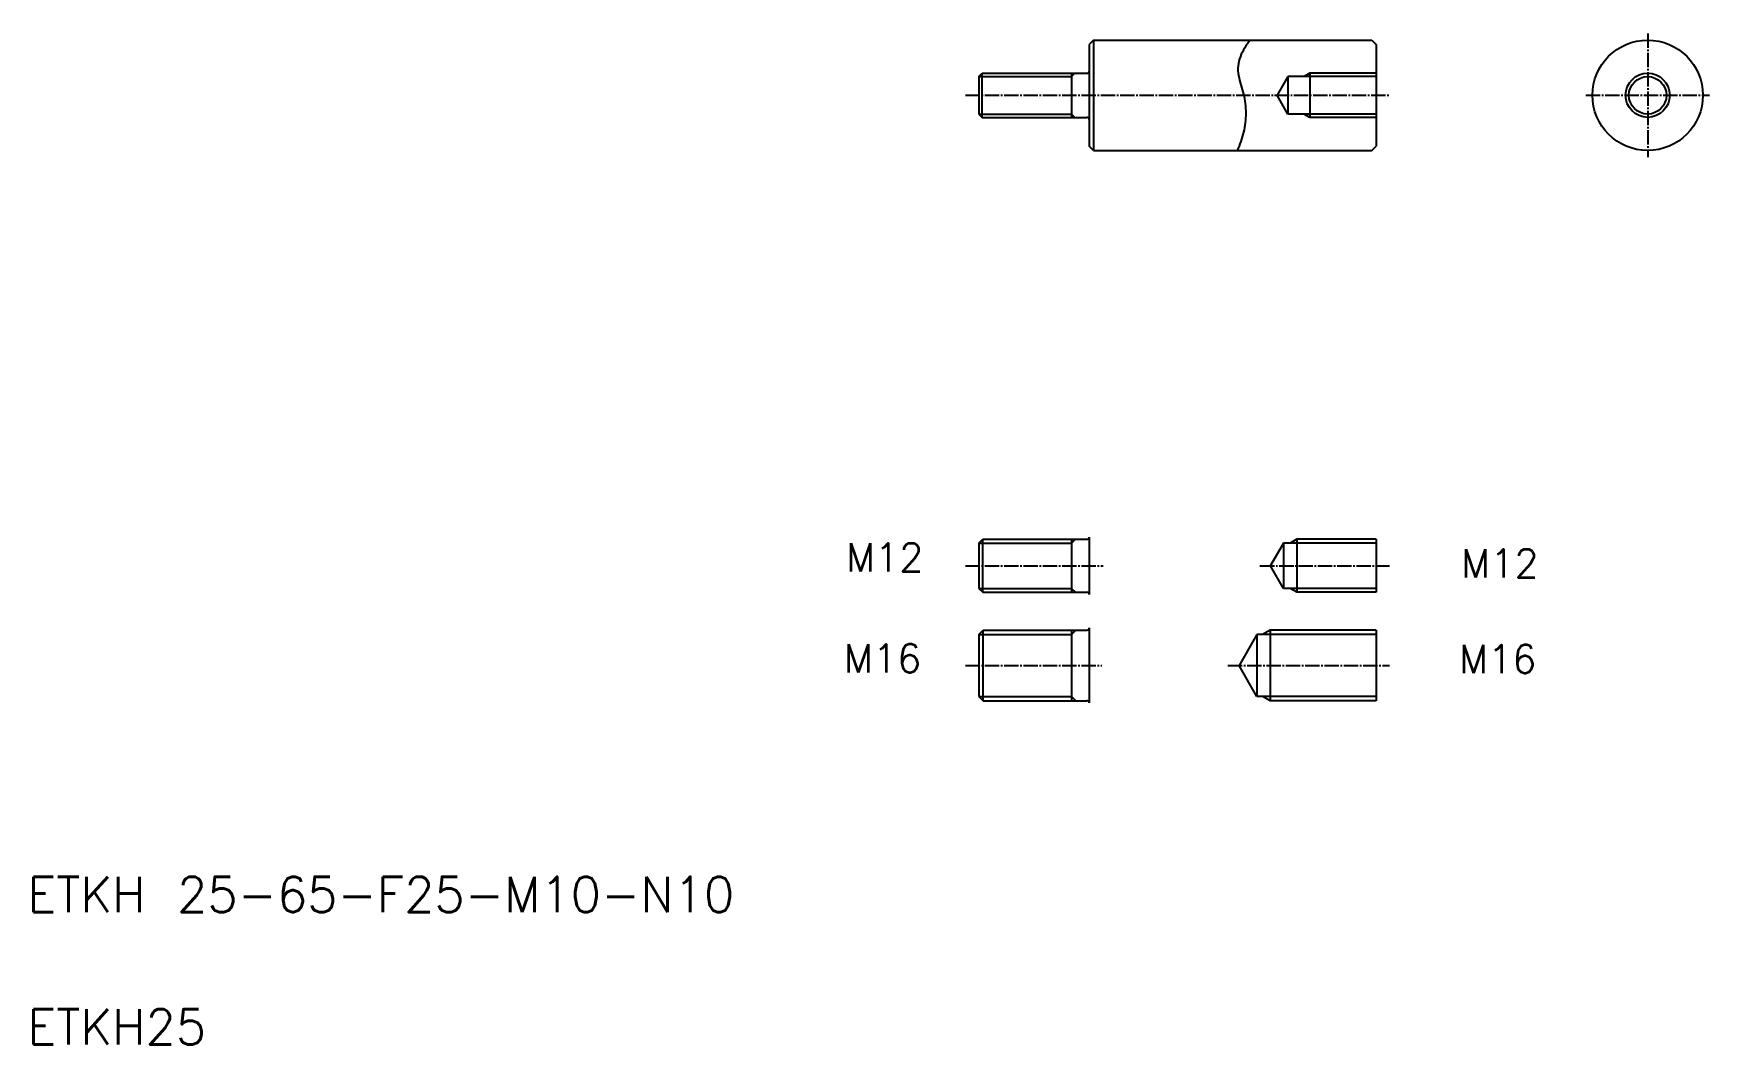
# Model space of a CAD drawing. Extents: x 21 to 401, y 20 to 249.
import ezdxf

# ---------------------------------------------------------------- set-up
doc = ezdxf.new("R2010")
doc.units = 0
doc.header["$LTSCALE"] = 0.25
doc.linetypes.add('CENTER', pattern=[17.5, 13, -1.5, 1.5, -1.5])
doc.layers.get('0').update_dxf_attribs({"linetype": 'CONTINUOUS'})
doc.layers.add('CENTER', color=1, linetype='CENTER')
doc.styles.get("Standard").update_dxf_attribs({"font": 'txt', "height": 6.4, "bigfont": 'BIGFONT'})

msp = doc.modelspace()

# ---------------------------------------------------------------- linework, layer by layer
at = {"linetype": 'CONTINUOUS'}
for p, q in [((261.43, 247.53), (260.43, 246.53)), ((261.43, 247.53), (324.43, 247.53)), ((261.43, 247.53), (261.43, 222.53)), ((324.43, 247.53), (325.43, 246.53)), ((260.43, 246.53), (260.43, 223.53)), ((325.43, 246.53), (325.43, 223.53)), ((235.43, 239.28), (236.18, 240.03)), ((235.43, 239.28), (235.43, 230.78)), ((236.18, 240.03), (259.93, 240.03)), ((236.18, 230.03), (236.18, 240.03)), ((256.43, 240.03), (256.43, 230.03)), ((305.43, 239.28), (302.98, 235.03)), ((325.43, 239.28), (305.43, 239.28)), ((305.43, 239.28), (305.43, 230.78)), ((310.43, 240.03), (310.43, 230.03)), ((305.43, 230.78), (302.98, 235.03)), ((235.43, 230.78), (236.18, 230.03)), ((236.18, 230.03), (259.93, 230.03)), ((325.43, 230.78), (305.43, 230.78)), ((261.43, 222.53), (260.43, 223.53)), ((261.43, 222.53), (324.43, 222.53)), ((324.43, 222.53), (325.43, 223.53)), ((235.43, 133.58), (236.31, 134.45)), ((235.43, 133.58), (235.43, 123.33)), ((236.31, 134.45), (259.93, 134.45)), ((236.31, 122.45), (236.31, 134.45)), ((256.43, 134.45), (256.43, 122.45)), ((260.43, 134.95), (260.43, 121.95)), ((304.43, 133.58), (301.49, 128.48)), ((325.43, 133.58), (304.43, 133.58)), ((304.43, 133.58), (304.43, 123.33)), ((307.43, 134.45), (307.43, 122.45)), ((325.43, 134.45), (325.43, 122.45)), ((304.43, 123.33), (301.49, 128.43)), ((235.43, 123.33), (236.31, 122.45)), ((236.31, 122.45), (259.93, 122.45)), ((325.43, 123.33), (304.43, 123.33)), ((235.43, 112.87), (236.43, 113.87)), ((236.43, 97.87), (236.43, 113.87)), ((236.43, 113.87), (259.93, 113.87)), ((256.43, 113.87), (256.43, 97.87)), ((260.43, 114.37), (260.43, 97.37)), ((301.43, 113.87), (301.43, 97.87)), ((325.43, 113.87), (325.43, 97.87)), ((235.43, 112.87), (235.43, 98.87)), ((298.43, 112.87), (294.39, 105.87)), ((298.43, 112.87), (298.43, 98.87)), ((325.43, 112.87), (298.43, 112.87)), ((298.43, 98.87), (294.39, 105.87)), ((235.43, 98.87), (236.43, 97.87)), ((325.43, 98.87), (298.43, 98.87)), ((236.43, 97.87), (259.93, 97.87))]:
    msp.add_line(p, q, dxfattribs=at)
at = {"color": 3, "linetype": 'CONTINUOUS'}
for p, q in [((235.43, 239.28), (256.43, 239.28)), ((256.43, 239.28), (257.18, 240.03)), ((325.43, 240.03), (310.43, 240.03)), ((235.43, 230.78), (256.43, 230.78)), ((256.43, 230.78), (257.18, 230.03)), ((325.43, 230.03), (310.43, 230.03)), ((235.43, 133.58), (256.43, 133.58)), ((256.43, 133.58), (257.31, 134.45)), ((325.43, 134.45), (307.43, 134.45)), ((235.43, 123.33), (256.43, 123.33)), ((256.43, 123.33), (257.31, 122.45)), ((325.43, 122.45), (307.43, 122.45)), ((256.43, 112.87), (257.43, 113.87)), ((325.43, 113.87), (301.43, 113.87)), ((235.43, 112.87), (256.43, 112.87)), ((235.43, 98.87), (256.43, 98.87)), ((256.43, 98.87), (257.43, 97.87)), ((325.43, 97.87), (301.43, 97.87))]:
    msp.add_line(p, q, dxfattribs=at)
for p, q in [((242.12, 240.03), (242.12, 240.03)), ((248.06, 240.03), (248.06, 240.03))]:
    msp.add_line(p, q)
at = {"color": 3}
for p, q in [((310.43, 240.03), (309.13, 239.28)), ((310.43, 230.03), (309.13, 230.78)), ((307.43, 134.45), (305.92, 133.58)), ((307.43, 122.45), (305.92, 123.33)), ((301.43, 113.87), (299.7, 112.87)), ((301.43, 97.87), (299.7, 98.87))]:
    msp.add_line(p, q, dxfattribs=at)
at = {"color": 3, "linetype": 'CONTINUOUS'}
msp.add_lwpolyline([(296.93, 247.53, 0.081036), (294.66, 243.81, 0.148348), (294.24, 239.52, 0.016974), (295.37, 235.3, -0.062951), (295.89, 230.97, -0.056295), (295.37, 226.64, -0.053569), (293.93, 222.53)], format="xyb", dxfattribs=at)
at = {"linetype": 'CONTINUOUS'}
for radius in [12.5, 4.25]:
    msp.add_circle((386.9, 235.03), radius, dxfattribs=at)
at = {"color": 3, "linetype": 'CONTINUOUS'}
msp.add_circle((386.9, 235.03), 5, dxfattribs=at)
at = {"linetype": 'CONTINUOUS'}
for centre, start, end in [((259.93, 240.53), 270, 0), ((259.93, 229.53), 0, 90), ((259.93, 134.95), 270, 0), ((259.93, 121.95), 0, 90), ((259.93, 114.37), 270, 0), ((259.93, 97.37), 0, 90)]:
    msp.add_arc(centre, 0.5, start, end, dxfattribs=at)
at = {"layer": 'CENTER', "color": 1, "linetype": 'CENTER'}
for p, q in [((386.9, 249.03), (386.9, 221.03)), ((232.43, 235.03), (328.43, 235.03)), ((372.9, 235.03), (400.9, 235.03)), ((232.43, 128.45), (263.58, 128.45)), ((299.11, 128.45), (328.43, 128.45)), ((232.43, 105.87), (263.3, 105.87)), ((291.84, 105.87), (328.43, 105.87))]:
    msp.add_line(p, q, dxfattribs=at)

# ---------------------------------------------------------------- texts
for s, height, p in [('M12', 6.4, (205.33, 127.16)), ('M12', 6.4, (344.65, 125.8)), ('M16', 6.4, (204.86, 104.27)), ('M16', 6.4, (344.17, 104.12)), ('ETKH 25-65-F25-M10-N10', 8, (20, 50)), ('ETKH25', 8, (20, 20))]:
    msp.add_text(s, height=height).set_placement(p)

doc.saveas('drawing.dxf')
